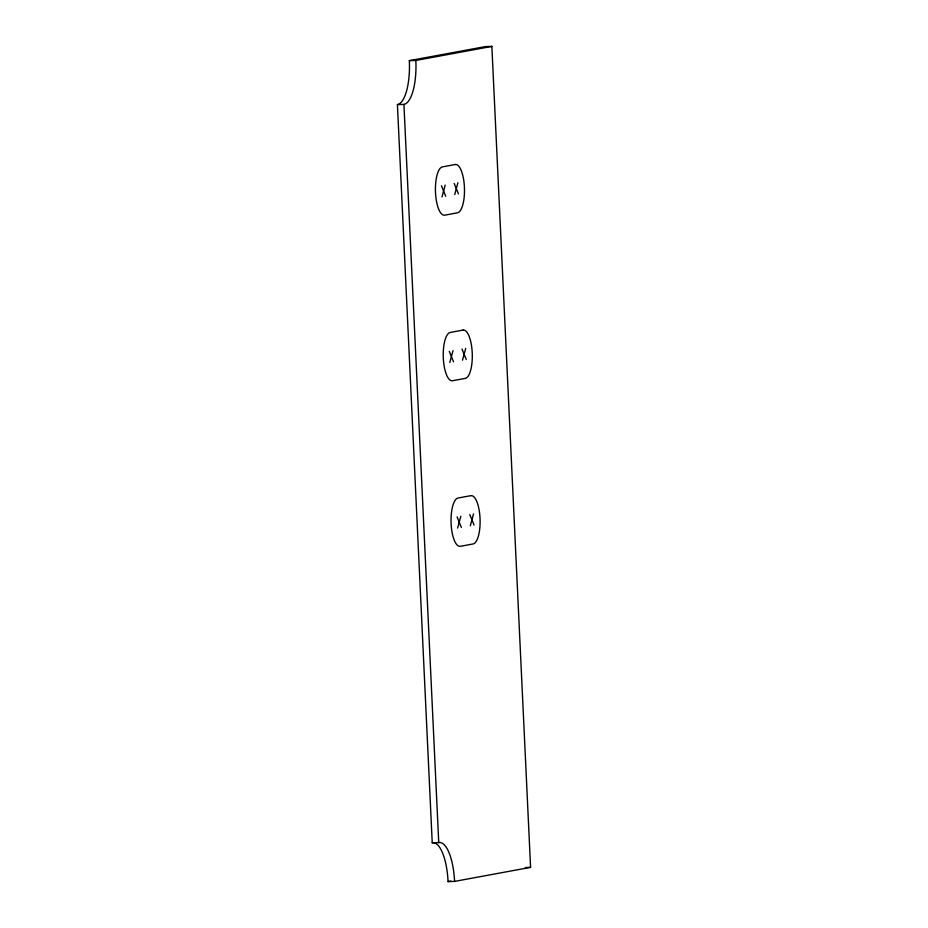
<?xml version="1.0" encoding="UTF-8"?>
<svg xmlns="http://www.w3.org/2000/svg" width="928" height="928" viewBox="0 0 928 928"><rect width="100%" height="100%" fill="white"/><g stroke="black" fill="none" stroke-linecap="round" stroke-linejoin="round"><path stroke-width="1.39" d="M441.983 196.933L445.196 185.101M454.708 194.59L457.922 182.746M449.802 362.512L453.003 350.68M462.515 360.157L465.728 348.325M457.608 528.078L460.822 516.246M470.334 525.735L473.535 513.892M409.341 60.645L485.356 46.597L491.863 46.4L530.584 867.355L454.569 881.403L448.062 881.6A41.493 13.966 88.3 0 0 432.228 842.775L397.416 104.597A41.493 13.966 88.3 0 0 409.341 60.645L415.848 60.448L491.863 46.4M448.062 881.6L450.88 881.078M397.416 104.597L403.924 104.4A41.493 13.966 88.3 0 0 415.848 60.448M432.228 842.775L438.735 842.578A41.493 13.966 88.3 0 1 454.569 881.403M525.376 867.518L530.584 867.355M454.186 183.442L458.444 193.894M441.461 185.797L445.73 196.249M461.993 349.009L466.262 359.472M449.268 351.364L453.537 361.816M469.8 514.588L474.069 525.039M457.075 516.931L461.344 527.394M403.924 104.4L438.735 842.578M455.184 164.523L442.459 166.878A24.198 8.143 88.3 0 0 435.499 192.514A24.198 8.143 88.3 0 0 444.732 215.168L457.458 212.814A24.198 8.143 88.3 0 0 464.418 187.178A24.198 8.143 88.3 0 0 455.184 164.523M462.991 330.09L450.266 332.444A24.198 8.143 88.3 0 0 443.306 358.092A24.198 8.143 88.3 0 0 452.539 380.735L465.264 378.392A24.198 8.143 88.3 0 0 472.224 352.744A24.198 8.143 88.3 0 0 462.991 330.09M470.798 495.668L458.072 498.023A24.198 8.143 88.3 0 0 451.112 523.659A24.198 8.143 88.3 0 0 460.346 546.314L473.071 543.959A24.198 8.143 88.3 0 0 480.031 518.311A24.198 8.143 88.3 0 0 470.798 495.668"/></g></svg>
